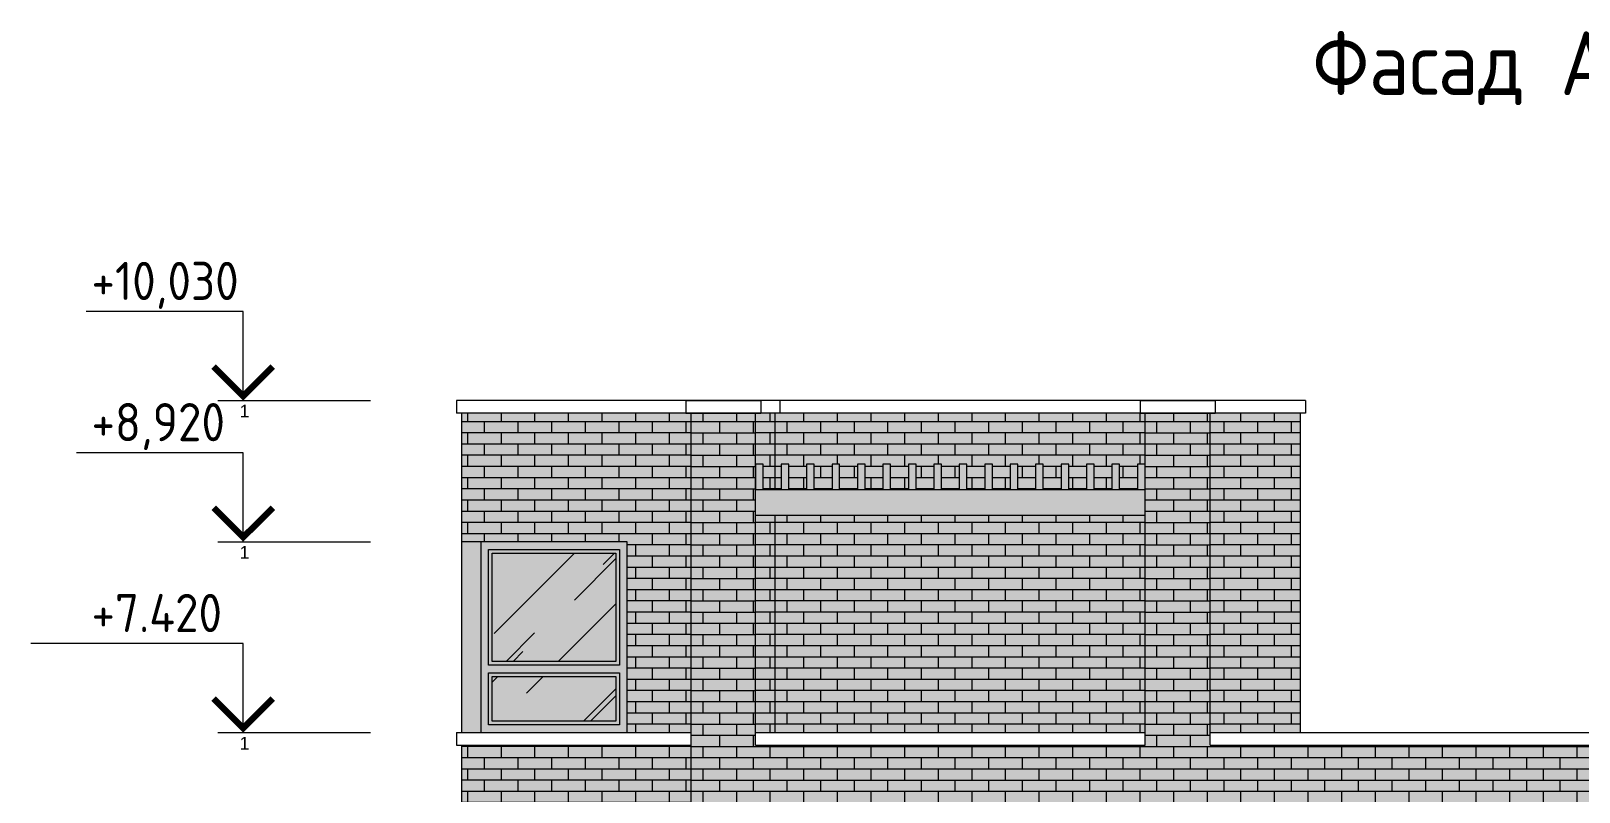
# Model space of a CAD drawing. Header units: millimetres. Extents: x 854812 to 1164625, y 589925 to 823301.
# Drawn here: x 1007508 to 1019673, y 817319 to 823301 of the extents above; entities that cross this region are included whole.
import ezdxf
from ezdxf.enums import TextEntityAlignment as Align

# ---------------------------------------------------------------- set-up
doc = ezdxf.new("R2010")
doc.units = ezdxf.units.MM
doc.layers.get('Defpoints').update_dxf_attribs({"color": 40})
for name, color, linetype, lineweight in [('Text', 7, 'Continuous', 15), ('АР_Текст_отметки высот', 95, 'Continuous', 9), ('АР_Штрих_материалы', 27, 'Continuous', 9), ('окна', 132, 'Continuous', 18), ('ФАСАД', 7, 'Continuous', 13), ('ШТРИХ', 142, 'Continuous', 13)]:
    doc.layers.add(name, color=color, linetype=linetype, lineweight=lineweight)
doc.styles.add('GOST 2.304', font='isocpeur.ttf', dxfattribs={"width": 0.9})
doc.styles.get("Standard").update_dxf_attribs({"font": 'arial.ttf'})
pattern_1 = [(0, (0, 53720.5), (0, 88.06434), []), (90, (0, 53720.5), (-132.08, 88.06434), [88.06434, -88.06434])]

# ---------------------------------------------------------------- blocks, each defined once
blk = doc.blocks.new('*U445')
at = {"color": 7, "linetype": 'Continuous', "lineweight": 15}
for p, q in [((10, 0), (10, 7)), ((10, 7), (23.1, 7)), ((10, 0), (0, 0)), ((12, 0), (10, 0))]:
    blk.add_line(p, q, dxfattribs=at)
at = {"color": 7, "linetype": 'Continuous', "lineweight": 15, "const_width": 0.5}
blk.add_lwpolyline([(7.67, 2.67), (10, 0.35), (12.32, 2.67)], dxfattribs=at)
at = {"color": 7, "linetype": 'Continuous', "lineweight": 15, "style": 'GOST 2.304', "width": 0.9, "flags": 8}
blk.add_attdef('+OTM', text='', height=3, dxfattribs=at).set_placement((11.65, 7), align=Align.BOTTOM_LEFT)
at = {"layer": 'Defpoints', "color": 5, "linetype": 'Continuous', "flags": 8}
blk.add_attdef('M', text='', height=1, rotation=360, dxfattribs=at).set_placement((10, -0.33), align=Align.TOP_CENTER)
blk = doc.blocks.new('*U361')
at = {"color": 7, "linetype": 'Continuous', "lineweight": 15}
for p, q in [((10, 0), (10, 7)), ((10, 7), (22.34, 7)), ((10, 0), (0, 0)), ((12, 0), (10, 0))]:
    blk.add_line(p, q, dxfattribs=at)
at = {"color": 7, "linetype": 'Continuous', "lineweight": 15, "const_width": 0.5}
blk.add_lwpolyline([(7.67, 2.67), (10, 0.35), (12.32, 2.67)], dxfattribs=at)
at = {"color": 7, "linetype": 'Continuous', "lineweight": 15, "style": 'GOST 2.304', "width": 0.9, "flags": 8}
blk.add_attdef('+OTM', text='', height=3, dxfattribs=at).set_placement((11.65, 7), align=Align.BOTTOM_LEFT)
at = {"layer": 'Defpoints', "color": 5, "linetype": 'Continuous', "flags": 8}
blk.add_attdef('M', text='', height=1, rotation=360, dxfattribs=at).set_placement((10, -0.33), align=Align.TOP_CENTER)
blk = doc.blocks.new('*U444')
at = {"color": 7, "linetype": 'Continuous', "lineweight": 15}
for p, q in [((10, 0), (10, 7)), ((10, 7), (26.68, 7)), ((10, 0), (0, 0)), ((12, 0), (10, 0))]:
    blk.add_line(p, q, dxfattribs=at)
at = {"color": 7, "linetype": 'Continuous', "lineweight": 15, "const_width": 0.5}
blk.add_lwpolyline([(7.67, 2.67), (10, 0.35), (12.32, 2.67)], dxfattribs=at)
at = {"color": 7, "linetype": 'Continuous', "lineweight": 15, "style": 'GOST 2.304', "width": 0.9, "flags": 8}
blk.add_attdef('+OTM', text='', height=3, dxfattribs=at).set_placement((11.65, 7), align=Align.BOTTOM_LEFT)
at = {"layer": 'Defpoints', "color": 5, "linetype": 'Continuous', "flags": 8}
blk.add_attdef('M', text='', height=1, rotation=360, dxfattribs=at).set_placement((10, -0.33), align=Align.TOP_CENTER)
blk = doc.blocks.new('ок10')
at = {"layer": 'АР_Штрих_материалы', "ltscale": 100, "true_color": 0x502921}
h = blk.add_hatch(color=19, dxfattribs=at)
h.set_gradient(color1=(49, 69, 94), one_color=1, tint=1, name='HEMISPHERICAL')
h.paths.add_polyline_path([(971643, 765476), (971643, 764626), (972613, 764626), (972613, 765476)])
h.paths.add_polyline_path([(971643, 764506), (971643, 764156), (972613, 764156), (972613, 764506)])
at = {"layer": 'ШТРИХ', "ltscale": 0.1, "true_color": 0x2f1d18}
h = blk.add_hatch(color=19, dxfattribs=at)
h.paths.add_polyline_path([(971976, 765566), (971553, 765566), (971553, 764066), (971976, 764066), (971976, 764126), (971613, 764126), (971613, 764536), (971976, 764536), (971976, 764596), (971613, 764596), (971613, 765506), (971976, 765506)])
h.paths.add_polyline_path([(972703, 765566), (971976, 765566), (971976, 765506), (972643, 765506), (972643, 764596), (971976, 764596), (971976, 764536), (972643, 764536), (972643, 764126), (971976, 764126), (971976, 764066), (972703, 764066)])
at = {"layer": 'ШТРИХ', "ltscale": 0.1, "true_color": 0x402821}
h = blk.add_hatch(color=19, dxfattribs=at)
h.paths.add_polyline_path([(972643, 765506), (971976, 765506), (971976, 765476), (972613, 765476), (972613, 764626), (971976, 764626), (971976, 764596), (972643, 764596)])
h.paths.add_polyline_path([(971976, 765506), (971613, 765506), (971613, 764596), (971976, 764596), (971976, 764626), (971643, 764626), (971643, 765476), (971976, 765476)])
h.paths.add_polyline_path([(971976, 764536), (971613, 764536), (971613, 764126), (971976, 764126), (971976, 764156), (971643, 764156), (971643, 764506), (971976, 764506)])
h.paths.add_polyline_path([(972643, 764536), (971976, 764536), (971976, 764506), (972613, 764506), (972613, 764156), (971976, 764156), (971976, 764126), (972643, 764126)])
at = {"layer": 'ШТРИХ', "ltscale": 0.1, "true_color": 0xfefcfb}
h = blk.add_hatch(dxfattribs=at)
h.set_pattern_fill('AR-RROOF', scale=30, angle=45, style=0)
h.paths.add_polyline_path([(972613, 765476), (971643, 765476), (971643, 764626), (972613, 764626)])
h.paths.add_polyline_path([(972613, 764506), (971643, 764506), (971643, 764156), (972613, 764156)])
at = {"layer": 'окна', "color": 7, "ltscale": 0.1}
blk.add_lwpolyline([(971553, 764066), (972703, 764066), (972703, 765566), (971553, 765566)], close=True, dxfattribs=at)
at = {"layer": 'окна', "color": 7, "ltscale": 0.1, "elevation": 0}
for points in [[(971613, 764596), (971613, 765506), (972643, 765506), (972643, 764596)], [(972643, 764536), (972643, 764126), (971613, 764126), (971613, 764536)]]:
    blk.add_lwpolyline(points, close=True, dxfattribs=at)
at = {"layer": 'окна', "color": 7, "lineweight": 5, "ltscale": 0.1, "elevation": 0}
for points in [[(971643, 764626), (971643, 765476), (972613, 765476), (972613, 764626)], [(972613, 764506), (972613, 764156), (971643, 764156), (971643, 764506)]]:
    blk.add_lwpolyline(points, close=True, dxfattribs=at)

msp = doc.modelspace()

# ---------------------------------------------------------------- hatches: boundary and pattern name
at = {"layer": 'АР_Штрих_материалы', "ltscale": 100, "true_color": 0xd9d9d9}
h = msp.add_hatch(color=254, dxfattribs=at)
h.paths.add_polyline_path([(1012692.7, 820296.5), (1012652.9, 820296.5), (1010892.9, 820296.5), (1010892.9, 819286.5), (1011042.9, 819286.5), (1012192.9, 819286.5), (1012192.9, 817786.5), (1012692.7, 817786.5)])
h.paths.add_polyline_path([(1013352.7, 820296.5), (1013202.7, 820296.5), (1013202.7, 819896.5), (1013262.7, 819896.5), (1013262.7, 819696.5), (1013352.7, 819696.5)])
h.paths.add_polyline_path([(1013352.7, 819496.5), (1013202.7, 819496.5), (1013202.7, 817786.5), (1013352.7, 817786.5)])
h.paths.add_polyline_path([(1016263.2, 819496.5), (1013352.7, 819496.5), (1013352.7, 817786.5), (1016263.2, 817786.5)])
h.paths.add_polyline_path([(1016263.2, 820296.5), (1016223.4, 820296.5), (1013352.7, 820296.5), (1013352.7, 819696.5), (1013402.7, 819696.5), (1013402.7, 819896.5), (1013462.7, 819896.5), (1013462.7, 819696.5), (1013602.7, 819696.5), (1013602.7, 819896.5), (1013662.7, 819896.5), (1013662.7, 819696.5), (1013802.7, 819696.5), (1013802.7, 819896.5), (1013862.7, 819896.5), (1013862.7, 819696.5), (1014002.7, 819696.5), (1014002.7, 819896.5), (1014062.7, 819896.5), (1014062.7, 819696.5), (1014202.7, 819696.5), (1014202.7, 819896.5), (1014262.7, 819896.5), (1014262.7, 819696.5), (1014402.7, 819696.5), (1014402.7, 819896.5), (1014462.7, 819896.5), (1014462.7, 819696.5), (1014602.7, 819696.5), (1014602.7, 819896.5), (1014662.7, 819896.5), (1014662.7, 819696.5), (1014802.7, 819696.5), (1014802.7, 819896.5), (1014862.7, 819896.5), (1014862.7, 819696.5), (1015002.7, 819696.5), (1015002.7, 819896.5), (1015062.7, 819896.5), (1015062.7, 819696.5), (1015202.7, 819696.5), (1015202.7, 819896.5), (1015262.7, 819896.5), (1015262.7, 819696.5), (1015402.7, 819696.5), (1015402.7, 819896.5), (1015462.7, 819896.5), (1015462.7, 819696.5), (1015602.7, 819696.5), (1015602.7, 819896.5), (1015662.7, 819896.5), (1015662.7, 819696.5), (1015802.7, 819696.5), (1015802.7, 819896.5), (1015862.7, 819896.5), (1015862.7, 819696.5), (1016002.7, 819696.5), (1016002.7, 819896.5), (1016062.7, 819896.5), (1016062.7, 819696.5), (1016202.7, 819696.5), (1016202.7, 819896.5), (1016263.2, 819896.5)])
h.paths.add_polyline_path([(1017482.7, 820296.5), (1016773.2, 820296.5), (1016773.2, 817786.5), (1017482.7, 817786.5)])
at = {"layer": 'АР_Штрих_материалы', "lineweight": 5, "ltscale": 100, "true_color": 0xffffff}
h = msp.add_hatch(dxfattribs=at)
h.set_pattern_fill('AR-BRSTD', scale=1.3, style=0)
h.set_pattern_definition(pattern_1)
h.paths.add_polyline_path([(1012692.7, 820296.5), (1012652.9, 820296.5), (1010892.9, 820296.5), (1010892.9, 819286.5), (1011042.9, 819286.5), (1012192.9, 819286.5), (1012192.9, 817786.5), (1012692.7, 817786.5)])
h.paths.add_polyline_path([(1016263.2, 820296.5), (1016223.4, 820296.5), (1013352.7, 820296.5), (1013352.7, 819696.5), (1013402.7, 819696.5), (1013402.7, 819896.5), (1013462.7, 819896.5), (1013462.7, 819696.5), (1013602.7, 819696.5), (1013602.7, 819896.5), (1013662.7, 819896.5), (1013662.7, 819696.5), (1013802.7, 819696.5), (1013802.7, 819896.5), (1013862.7, 819896.5), (1013862.7, 819696.5), (1014002.7, 819696.5), (1014002.7, 819896.5), (1014062.7, 819896.5), (1014062.7, 819696.5), (1014202.7, 819696.5), (1014202.7, 819896.5), (1014262.7, 819896.5), (1014262.7, 819696.5), (1014402.7, 819696.5), (1014402.7, 819896.5), (1014462.7, 819896.5), (1014462.7, 819696.5), (1014602.7, 819696.5), (1014602.7, 819896.5), (1014662.7, 819896.5), (1014662.7, 819696.5), (1014802.7, 819696.5), (1014802.7, 819896.5), (1014862.7, 819896.5), (1014862.7, 819696.5), (1015002.7, 819696.5), (1015002.7, 819896.5), (1015062.7, 819896.5), (1015062.7, 819696.5), (1015202.7, 819696.5), (1015202.7, 819896.5), (1015262.7, 819896.5), (1015262.7, 819696.5), (1015402.7, 819696.5), (1015402.7, 819896.5), (1015462.7, 819896.5), (1015462.7, 819696.5), (1015602.7, 819696.5), (1015602.7, 819896.5), (1015662.7, 819896.5), (1015662.7, 819696.5), (1015802.7, 819696.5), (1015802.7, 819896.5), (1015862.7, 819896.5), (1015862.7, 819696.5), (1016002.7, 819696.5), (1016002.7, 819896.5), (1016062.7, 819896.5), (1016062.7, 819696.5), (1016202.7, 819696.5), (1016202.7, 819896.5), (1016263.2, 819896.5)])
h.paths.add_polyline_path([(1016263.2, 819496.5), (1013352.7, 819496.5), (1013352.7, 817786.5), (1016263.2, 817786.5)])
h.paths.add_polyline_path([(1013352.7, 819496.5), (1013202.7, 819496.5), (1013202.7, 817786.5), (1013352.7, 817786.5)])
h.paths.add_polyline_path([(1013352.7, 820296.5), (1013202.7, 820296.5), (1013202.7, 819896.5), (1013262.7, 819896.5), (1013262.7, 819696.5), (1013352.7, 819696.5)])
h.paths.add_polyline_path([(1017482.7, 820296.5), (1016773.2, 820296.5), (1016773.2, 817786.5), (1017482.7, 817786.5)])
at = {"layer": 'АР_Штрих_материалы', "ltscale": 100, "true_color": 0xd9d9d9}
for points in [[(1019892.9, 817686.5), (1016773.2, 817686.5), (1016773.2, 820296.5), (1016263.2, 820296.5), (1016263.2, 817686.5), (1013202.7, 817686.5), (1013202.7, 820296.5), (1012692.7, 820296.5), (1012692.7, 815316.5), (1012182.7, 815316.5), (1012182.7, 810216.5), (1012892.2, 810216.5), (1012892.2, 810719.5, -0.4142136), (1012854.2, 810757.5, -1), (1012930.2, 810757.5, -0.4142136), (1012892.2, 810719.5), (1012892.2, 810216.5), (1014733.4, 810216.5), (1014733.4, 810966.5), (1014133.3, 810966.5), (1014133.3, 813216.5), (1014733.4, 813216.5), (1014733.4, 814126.5), (1014133.3, 814126.5), (1014133.3, 816376.4), (1015333.6, 816376.4), (1015333.6, 814126.5), (1014733.4, 814126.5), (1014733.4, 813216.5), (1015333.6, 813216.5), (1015333.6, 810966.5), (1014733.4, 810966.5), (1014733.4, 810216.5), (1018792.9, 810216.5), (1018792.9, 811716.5), (1018292.9, 811716.5), (1018292.9, 812466.5), (1018792.9, 812466.5), (1018792.9, 815126.5), (1018292.9, 815126.5), (1018292.9, 815876.5), (1019292.9, 815876.5), (1019292.9, 815126.5), (1018792.9, 815126.5), (1018792.9, 812466.5), (1019292.9, 812466.5), (1019292.9, 811716.5), (1018792.9, 811716.5), (1018792.9, 810216.5), (1019892.9, 810216.5), (1019892.9, 810716.5), (1020042.9, 810716.5), (1020042.9, 813216.5), (1019892.9, 813216.5), (1019892.9, 814126.5), (1020042.9, 814126.5), (1020042.9, 816376.5), (1019892.9, 816376.5)], [(1011042.9, 819286.5), (1010892.9, 819286.5), (1010892.9, 817786.5), (1011042.9, 817786.5)], [(1012692.7, 817686.5), (1010892.9, 817686.5), (1010892.9, 815316.5), (1010382.9, 815316.5), (1010382.9, 810216.5), (1012182.7, 810216.5), (1012182.7, 815316.5), (1012132.8, 815316.5), (1012132.8, 815416.5), (1012692.7, 815416.5)]]:
    msp.add_hatch(color=254, dxfattribs=at).paths.add_polyline_path(points)
at = {"layer": 'АР_Штрих_материалы', "lineweight": 9, "ltscale": 100, "true_color": 0xffffff}
h = msp.add_hatch(dxfattribs=at)
h.set_pattern_fill('AR-BRSTD', scale=1.3, style=0)
h.paths.add_polyline_path([(1019892.9, 817686.5), (1016773.2, 817686.5), (1016773.2, 820296.5), (1016263.2, 820296.5), (1016263.2, 817686.5), (1013202.7, 817686.5), (1013202.7, 820296.5), (1012692.7, 820296.5), (1012692.7, 815316.5), (1012182.7, 815316.5), (1012182.7, 810216.5), (1012892.2, 810216.5), (1012892.2, 810719.5, -0.4142136), (1012854.2, 810757.5, -1), (1012930.2, 810757.5, -0.4142136), (1012892.2, 810719.5), (1012892.2, 810216.5), (1014733.4, 810216.5), (1014733.4, 810966.5), (1014133.3, 810966.5), (1014133.3, 813216.5), (1014733.4, 813216.5), (1014733.4, 814126.5), (1014133.3, 814126.5), (1014133.3, 816376.4), (1015333.6, 816376.4), (1015333.6, 814126.5), (1014733.4, 814126.5), (1014733.4, 813216.5), (1015333.6, 813216.5), (1015333.6, 810966.5), (1014733.4, 810966.5), (1014733.4, 810216.5), (1018792.9, 810216.5), (1018792.9, 811716.5), (1018512.5, 811716.5), (1018292.9, 811716.5), (1018292.9, 812466.5), (1018792.9, 812466.5), (1018792.9, 815126.5), (1018292.9, 815126.5), (1018292.9, 815876.5), (1019292.9, 815876.5), (1019292.9, 815126.5), (1018792.9, 815126.5), (1018792.9, 812466.5), (1019292.9, 812466.5), (1019292.9, 811716.5), (1018792.9, 811716.5), (1018792.9, 810216.5), (1019892.9, 810216.5), (1019892.9, 810716.5), (1020042.9, 810716.5), (1020042.9, 813216.5), (1019892.9, 813216.5), (1019892.9, 814126.5), (1020042.9, 814126.5), (1020042.9, 816376.5), (1019892.9, 816376.5)])
h.paths.add_polyline_path([(1017366.3, 816546.5), (1018531.8, 816546.5), (1018531.8, 817086.5), (1017366.3, 817086.5)], flags=24)
h.paths.add_polyline_path([(1017366.3, 814396.5), (1018612.8, 814396.5), (1018612.8, 814936.5), (1017366.3, 814936.5)], flags=24)
h.paths.add_polyline_path([(1017246.3, 811061.5), (1018368.3, 811061.5), (1018368.3, 811511.5), (1017246.3, 811511.5)], flags=24)
h.paths.add_polyline_path([(1017246.3, 813211.5), (1018368.3, 813211.5), (1018368.3, 813661.5), (1017246.3, 813661.5)], flags=24)
at = {"layer": 'АР_Штрих_материалы', "lineweight": 5, "ltscale": 100, "true_color": 0xffffff}
h = msp.add_hatch(dxfattribs=at)
h.set_pattern_fill('AR-BRSTD', scale=1.3, style=0)
h.set_pattern_definition(pattern_1)
h.paths.add_polyline_path([(1012692.7, 817686.5), (1010892.9, 817686.5), (1010892.9, 815316.5), (1010382.9, 815316.5), (1010382.9, 810216.5), (1012182.7, 810216.5), (1012182.7, 815316.5), (1012132.8, 815316.5), (1012132.8, 815416.5), (1012692.7, 815416.5)])
at = {"layer": 'ШТРИХ', "ltscale": 0.1, "true_color": 0x4c2f26}
h = msp.add_hatch(color=29, dxfattribs=at)
h.paths.add_polyline_path([(1016263.2, 819696.5), (1016202.7, 819696.5), (1013202.7, 819696.5), (1013202.7, 819496.5), (1016263.2, 819496.5)])
h.paths.add_polyline_path([(1013262.7, 819896.5), (1013202.7, 819896.5), (1013202.7, 819696.5), (1013262.7, 819696.5)])
h.paths.add_polyline_path([(1013462.7, 819896.5), (1013402.7, 819896.5), (1013402.7, 819696.5), (1013462.7, 819696.5)])
h.paths.add_polyline_path([(1013662.7, 819896.5), (1013602.7, 819896.5), (1013602.7, 819696.5), (1013662.7, 819696.5)])
h.paths.add_polyline_path([(1013862.7, 819896.5), (1013802.7, 819896.5), (1013802.7, 819696.5), (1013862.7, 819696.5)])
h.paths.add_polyline_path([(1014062.7, 819896.5), (1014002.7, 819896.5), (1014002.7, 819696.5), (1014062.7, 819696.5)])
h.paths.add_polyline_path([(1014262.7, 819896.5), (1014202.7, 819896.5), (1014202.7, 819696.5), (1014262.7, 819696.5)])
h.paths.add_polyline_path([(1014462.7, 819896.5), (1014402.7, 819896.5), (1014402.7, 819696.5), (1014462.7, 819696.5)])
h.paths.add_polyline_path([(1014662.7, 819896.5), (1014602.7, 819896.5), (1014602.7, 819696.5), (1014662.7, 819696.5)])
h.paths.add_polyline_path([(1014862.7, 819896.5), (1014802.7, 819896.5), (1014802.7, 819696.5), (1014862.7, 819696.5)])
h.paths.add_polyline_path([(1015062.7, 819896.5), (1015002.7, 819896.5), (1015002.7, 819696.5), (1015062.7, 819696.5)])
h.paths.add_polyline_path([(1015262.7, 819896.5), (1015202.7, 819896.5), (1015202.7, 819696.5), (1015262.7, 819696.5)])
h.paths.add_polyline_path([(1015462.7, 819896.5), (1015402.7, 819896.5), (1015402.7, 819696.5), (1015462.7, 819696.5)])
h.paths.add_polyline_path([(1015662.7, 819896.5), (1015602.7, 819896.5), (1015602.7, 819696.5), (1015662.7, 819696.5)])
h.paths.add_polyline_path([(1015862.7, 819896.5), (1015802.7, 819896.5), (1015802.7, 819696.5), (1015862.7, 819696.5)])
h.paths.add_polyline_path([(1016062.7, 819896.5), (1016002.7, 819896.5), (1016002.7, 819696.5), (1016062.7, 819696.5)])
h.paths.add_polyline_path([(1016262.7, 819896.5), (1016202.7, 819896.5), (1016202.7, 819696.5), (1016262.7, 819696.5)])

# ---------------------------------------------------------------- linework, layer by layer
at = {"layer": 'ФАСАД', "color": 7, "ltscale": 0.1}
for p, q in [((1010852.9, 820396.5, 0), (1010852.9, 820296.5, 0)), ((1017522.5, 820396.5, 0), (1010852.9, 820396.5, 0)), ((1012652.9, 820396.5, 0), (1013242.7, 820396.5, 0)), ((1012652.9, 820396.5, 0), (1012652.9, 820296.5, 0)), ((1013242.7, 820396.5, 0), (1013242.7, 820296.5, 0)), ((1013392.5, 820396.5, 0), (1013392.5, 820296.5, 0)), ((1016223.4, 820396.5, 0), (1016813.2, 820396.5, 0)), ((1016223.4, 820396.5, 0), (1016223.4, 820296.5, 0)), ((1016813.2, 820396.5, 0), (1016813.2, 820296.5, 0)), ((1017522.5, 820396.5, 0), (1017522.5, 820296.5, 0)), ((1017522.5, 820296.5, 0), (1010852.9, 820296.5, 0)), ((1010892.9, 817786.5, 0), (1010892.9, 820296.5, 0)), ((1012652.9, 820296.5, 0), (1013242.7, 820296.5, 0)), ((1012692.7, 820296.5, 0), (1012692.7, 815316.5, 0)), ((1013202.7, 817686.5, 0), (1013202.7, 820296.5, 0)), ((1013352.7, 820296.5, 0), (1013352.7, 819696.5, 0)), ((1016223.4, 820296.5, 0), (1016813.2, 820296.5, 0)), ((1016263.2, 817686.5, 0), (1016263.2, 820296.5, 0)), ((1016773.2, 817686.5, 0), (1016773.2, 820296.5, 0)), ((1017482.7, 817786.5, 0), (1017482.7, 820296.5, 0)), ((1013202.7, 819696.5, 0), (1016263.2, 819696.5, 0)), ((1013202.7, 819496.5, 0), (1016263.2, 819496.5, 0)), ((1013352.7, 819496.5, 0), (1013352.7, 817786.5, 0)), ((1011042.9, 819286.5, 0), (1010892.9, 819286.5, 0)), ((1010852.9, 817786.5, 0), (1012692.7, 817786.5, 0)), ((1010852.9, 817786.5, 0), (1010852.9, 817686.5, 0)), ((1013202.7, 817786.5, 0), (1016263.2, 817786.5, 0)), ((1016773.2, 817786.5, 0), (1021692.7, 817786.5, 0)), ((1010852.9, 817686.5, 0), (1012692.7, 817686.5, 0)), ((1010892.9, 815316.5, 0), (1010892.9, 817686.5, 0)), ((1013202.7, 817686.5, 0), (1016263.2, 817686.5, 0)), ((1016773.2, 817686.5, 0), (1021692.7, 817686.5, 0))]:
    msp.add_line(p, q, dxfattribs=at)
at = {"layer": 'ФАСАД', "color": 7, "ltscale": 0.1, "elevation": 0}
for points in [[(1013202.7, 819696.5), (1013262.7, 819696.5), (1013262.7, 819896.5), (1013202.7, 819896.5)], [(1013402.7, 819696.5), (1013462.7, 819696.5), (1013462.7, 819896.5), (1013402.7, 819896.5)], [(1013602.7, 819696.5), (1013662.7, 819696.5), (1013662.7, 819896.5), (1013602.7, 819896.5)], [(1013802.7, 819696.5), (1013862.7, 819696.5), (1013862.7, 819896.5), (1013802.7, 819896.5)], [(1014002.7, 819696.5), (1014062.7, 819696.5), (1014062.7, 819896.5), (1014002.7, 819896.5)], [(1014202.7, 819696.5), (1014262.7, 819696.5), (1014262.7, 819896.5), (1014202.7, 819896.5)], [(1014402.7, 819696.5), (1014462.7, 819696.5), (1014462.7, 819896.5), (1014402.7, 819896.5)], [(1014602.7, 819696.5), (1014662.7, 819696.5), (1014662.7, 819896.5), (1014602.7, 819896.5)], [(1014802.7, 819696.5), (1014862.7, 819696.5), (1014862.7, 819896.5), (1014802.7, 819896.5)], [(1015002.7, 819696.5), (1015062.7, 819696.5), (1015062.7, 819896.5), (1015002.7, 819896.5)], [(1015202.7, 819696.5), (1015262.7, 819696.5), (1015262.7, 819896.5), (1015202.7, 819896.5)], [(1015402.7, 819696.5), (1015462.7, 819696.5), (1015462.7, 819896.5), (1015402.7, 819896.5)], [(1015602.7, 819696.5), (1015662.7, 819696.5), (1015662.7, 819896.5), (1015602.7, 819896.5)], [(1015802.7, 819696.5), (1015862.7, 819696.5), (1015862.7, 819896.5), (1015802.7, 819896.5)], [(1016002.7, 819696.5), (1016062.7, 819696.5), (1016062.7, 819896.5), (1016002.7, 819896.5)], [(1016202.7, 819696.5), (1016262.7, 819696.5), (1016262.7, 819896.5), (1016202.7, 819896.5)]]:
    msp.add_lwpolyline(points, close=True, dxfattribs=at)

# ---------------------------------------------------------------- block references
at = {"layer": 'АР_Текст_отметки высот', "color": 7}
ref = msp.add_blockref('*U361', (1010175.7, 820396.5, 0), dxfattribs=dict(at, xscale=-100, yscale=100, zscale=100))
ref.add_attrib('+OTM', '+10,030', dxfattribs={"layer": '0', "color": 7, "linetype": 'Continuous', "lineweight": 15, "height": 300, "style": 'GOST 2.304', "width": 0.9, "flags": 8}).set_placement((1007984.5, 821096.5, 0), align=Align.BOTTOM_LEFT)
ref.add_attrib('M', '1', dxfattribs={"layer": 'Defpoints', "color": 5, "linetype": 'Continuous', "height": 100, "flags": 8}).set_placement((1009186.1, 820363.1, 0), align=Align.TOP_CENTER)
ref = msp.add_blockref('*U445', (1010175.7, 819286.5, 0), dxfattribs=dict(at, xscale=-100, yscale=100, zscale=100))
ref.add_attrib('+OTM', '+8,920', dxfattribs={"layer": '0', "color": 7, "linetype": 'Continuous', "lineweight": 15, "height": 300, "style": 'GOST 2.304', "width": 0.9, "flags": 8}).set_placement((1007984.5, 819986.5, 0), align=Align.BOTTOM_LEFT)
ref.add_attrib('M', '1', dxfattribs={"layer": 'Defpoints', "color": 5, "linetype": 'Continuous', "height": 100, "flags": 8}).set_placement((1009186.1, 819253.1, 0), align=Align.TOP_CENTER)
ref = msp.add_blockref('*U444', (1010175.7, 817786.5), dxfattribs=dict(at, xscale=-100, yscale=100, zscale=100))
ref.add_attrib('+OTM', '+7.420', dxfattribs={"layer": '0', "color": 7, "linetype": 'Continuous', "lineweight": 15, "height": 300, "style": 'GOST 2.304', "width": 0.9, "flags": 8}).set_placement((1007984.5, 818486.5), align=Align.BOTTOM_LEFT)
ref.add_attrib('M', '1', dxfattribs={"layer": 'Defpoints', "color": 5, "linetype": 'Continuous', "height": 100, "flags": 8}).set_placement((1009186.1, 817753.1), align=Align.TOP_CENTER)
at = {"layer": 'ФАСАД'}
msp.add_blockref('ок10', (39490.4, 53720.5, 0), dxfattribs=at)

# ---------------------------------------------------------------- texts
at = {"layer": 'Text', "color": 7, "style": 'GOST 2.304', "width": 0.9}
msp.add_text('Фасад А-Е', height=500, dxfattribs=at).set_placement((1019072.6, 822798, 0), align=Align.CENTER)

doc.saveas('drawing.dxf')
